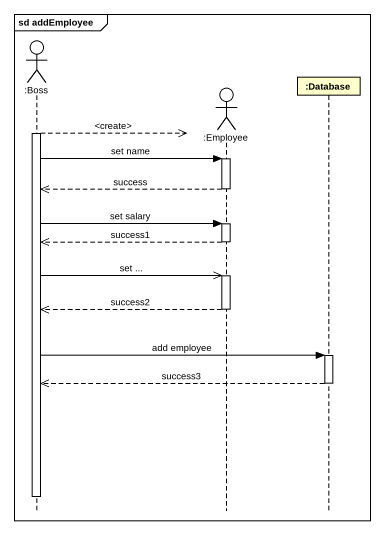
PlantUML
@startuml
mainframe sd addEmployee
hide footbox
actor ":Boss" as Boss
actor ":Employee" as Employee
participant ":Database" as Database_

activate Boss
Boss -->> Employee ** : <create>
Boss -> Employee : set name
activate Employee
Employee -->> Boss : success
deactivate Employee
Boss -> Employee : set salary
activate Employee
Employee -->> Boss : success1
deactivate Employee
Boss ->> Employee : set ...
activate Employee
Employee -->> Boss : success2
deactivate Employee
Boss -> Database_ : add employee
activate Database_
Database_ -->> Boss : success3
deactivate Database_
deactivate Boss
@enduml
